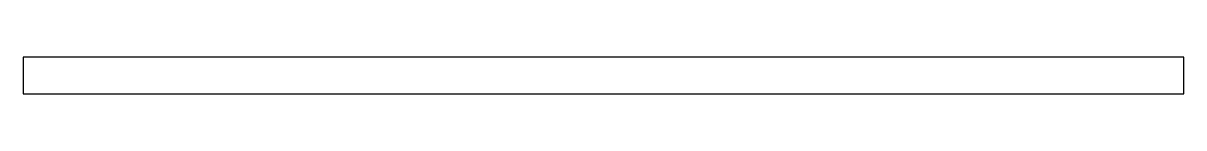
# Model space of a CAD drawing. Header units: metres. Extents: x -90 to -14.5, y -13.3 to -10.9.
import ezdxf

# ---------------------------------------------------------------- set-up
doc = ezdxf.new("R2010")
doc.units = ezdxf.units.M

msp = doc.modelspace()

# ---------------------------------------------------------------- linework, layer by layer
for p, q in [((-14.4637, -10.9409), (-90, -10.9409)), ((-90, -10.9409), (-90, -13.312)), ((-14.4637, -13.312), (-14.4637, -10.9409)), ((-90, -13.312), (-14.4637, -13.312))]:
    msp.add_line(p, q)

doc.saveas('drawing.dxf')
